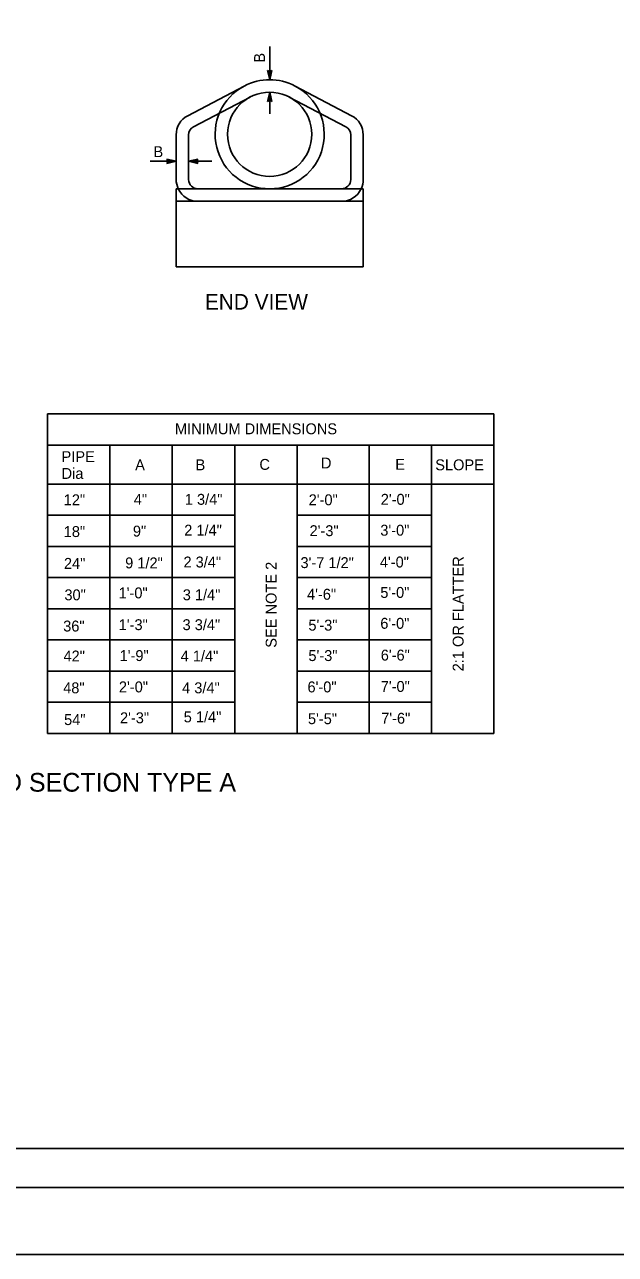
# Model space of a CAD drawing. Extents: x -894 to 866, y -472 to 714.
# Drawn here: x -402 to -23, y -472 to 317 of the extents above; entities that cross this region are included whole.
import ezdxf

# ---------------------------------------------------------------- set-up
doc = ezdxf.new("R2010")
doc.units = 0
for name, color, linetype in [('56 Stage 3 Anno', 7, 'Continuous'), ('57 Undefined', 7, 'Continuous'), ('60 Nongeo Data', 7, 'Continuous'), ('border_PLOTTING-ELEMENTS', 7, 'Continuous'), ('border_rw_22x34_Cut_Lines', 7, 'Continuous'), ('border_SHEET', 7, 'Continuous')]:
    doc.layers.add(name, color=color, linetype=linetype)

msp = doc.modelspace()

# ---------------------------------------------------------------- linework, layer by layer
at = {"layer": '56 Stage 3 Anno'}
for p, q in [((-244.64, 281.17), (-244.64, 302.48)), ((-244.64, 281.17), (-245.97, 287.17)), ((-245.97, 287.17), (-245.97, 287.17)), ((-245.97, 287.17), (-244.64, 286.37)), ((-244.64, 282.56), (-245.61, 286.94)), ((-244.64, 283.94), (-245.26, 286.76)), ((-244.64, 285.32), (-244.9, 286.53)), ((-244.64, 286.37), (-243.3, 287.17)), ((-243.3, 287.17), (-244.64, 281.17)), ((-243.66, 286.96), (-244.64, 282.55)), ((-244.02, 286.72), (-244.64, 283.94)), ((-244.36, 286.55), (-244.64, 285.32)), ((-243.3, 287.17), (-243.3, 287.17)), ((-244.64, 281.17), (-244.64, 281.17)), ((-245.98, 267.17), (-244.64, 273.17)), ((-245.62, 267.39), (-244.64, 271.79)), ((-245.26, 267.62), (-244.64, 270.41)), ((-244.92, 267.8), (-244.64, 269.03)), ((-244.64, 259.24), (-244.64, 273.17)), ((-244.64, 273.17), (-244.64, 273.17)), ((-244.64, 273.17), (-243.31, 267.17)), ((-244.64, 271.78), (-243.67, 267.41)), ((-244.64, 270.41), (-244.02, 267.59)), ((-244.64, 269.03), (-244.38, 267.82)), ((-244.64, 267.97), (-245.98, 267.17)), ((-245.98, 267.17), (-245.98, 267.17)), ((-243.31, 267.17), (-244.64, 267.97)), ((-243.31, 267.17), (-243.31, 267.17)), ((-321.33, 228.86), (-304.64, 228.86)), ((-309.84, 228.86), (-310.64, 230.2)), ((-310.64, 230.2), (-310.64, 230.2)), ((-310.64, 230.2), (-304.64, 228.86)), ((-304.64, 228.86), (-310.64, 227.53)), ((-310.64, 227.53), (-309.84, 228.86)), ((-310.42, 229.85), (-306.02, 228.87)), ((-306.03, 228.86), (-310.41, 227.89)), ((-307.4, 228.87), (-310.23, 228.24)), ((-310.19, 229.49), (-307.4, 228.87)), ((-310.01, 229.14), (-308.78, 228.87)), ((-308.78, 228.87), (-309.99, 228.6)), ((-304.64, 228.86), (-304.64, 228.86)), ((-296.64, 228.86), (-290.64, 230.19)), ((-296.64, 228.86), (-281.66, 228.86)), ((-290.64, 227.53), (-296.64, 228.86)), ((-296.64, 228.86), (-296.64, 228.86)), ((-290.86, 227.88), (-295.26, 228.86)), ((-295.25, 228.87), (-290.87, 229.84)), ((-293.88, 228.86), (-291.05, 229.49)), ((-291.09, 228.24), (-293.88, 228.86)), ((-292.5, 228.86), (-291.29, 229.13)), ((-291.27, 228.59), (-292.5, 228.86)), ((-290.64, 230.19), (-291.44, 228.86)), ((-291.44, 228.86), (-290.64, 227.53)), ((-290.64, 230.19), (-290.64, 230.19)), ((-310.64, 227.53), (-310.64, 227.53)), ((-290.64, 227.53), (-290.64, 227.53))]:
    msp.add_line(p, q, dxfattribs=at)
at = {"layer": '60 Nongeo Data'}
for p, q in [((-297.15, 258.11), (-260.93, 277.15)), ((-192.13, 258.11), (-228.35, 277.15)), ((-293.43, 251.03), (-257.2, 270.07)), ((-195.85, 251.03), (-232.08, 270.07)), ((-304.64, 217.17), (-304.64, 245.72)), ((-296.64, 217.17), (-296.64, 245.72)), ((-192.64, 217.17), (-192.64, 245.72)), ((-184.64, 217.17), (-184.64, 245.72)), ((-304.64, 211.17), (-184.64, 211.17)), ((-304.64, 211.17), (-304.64, 161.17)), ((-184.64, 211.17), (-184.64, 161.17)), ((-304.64, 203.17), (-184.64, 203.17)), ((-304.64, 161.17), (-184.64, 161.17)), ((-387.09, 66.81), (-100.76, 66.81)), ((-387.09, 66.81), (-387.09, -138.19)), ((-100.76, 66.81), (-100.76, -138.19)), ((-387.09, 46.81), (-100.76, 46.81)), ((-347.09, 46.81), (-347.09, -138.19)), ((-307.09, 46.81), (-307.09, -138.19)), ((-267.09, 46.81), (-267.09, -138.19)), ((-227.09, 46.81), (-227.09, -138.19)), ((-180.76, 46.81), (-180.76, -138.19)), ((-140.76, 46.81), (-140.76, -138.19)), ((-387.09, 21.81), (-216.4, 21.81)), ((-227.09, 21.81), (-100.76, 21.81)), ((-387.09, 1.81), (-267.09, 1.81)), ((-227.09, 1.81), (-140.76, 1.81)), ((-387.09, -18.19), (-267.09, -18.19)), ((-227.09, -18.19), (-140.76, -18.19)), ((-387.09, -38.19), (-267.09, -38.19)), ((-227.09, -38.19), (-140.76, -38.19)), ((-387.09, -58.19), (-267.09, -58.19)), ((-227.09, -58.19), (-140.76, -58.19)), ((-387.09, -78.19), (-267.09, -78.19)), ((-227.09, -78.19), (-140.76, -78.19)), ((-387.09, -98.19), (-267.09, -98.19)), ((-227.09, -98.19), (-140.76, -98.19)), ((-387.09, -118.19), (-267.09, -118.19)), ((-227.09, -118.19), (-140.76, -118.19)), ((-387.09, -138.19), (-100.76, -138.19))]:
    msp.add_line(p, q, dxfattribs=at)
msp.add_circle((-244.64, 246.17), 27, dxfattribs=at)
for centre, radius, start, end in [((-244.64, 246.17), 35, 117.73056, 270), ((-244.64, 246.17), 35, 62.26944, 117.73056), ((-244.64, 246.17), 35, 270, 62.26944), ((-290.64, 245.72), 14, 117.73054, 180), ((-198.64, 245.72), 14, 0, 62.26946), ((-290.64, 245.72), 6, 117.73054, 180), ((-198.64, 245.72), 6, 0, 62.26946), ((-290.64, 217.17), 14, 180, 205.37693), ((-290.64, 217.17), 6, 180, 270), ((-198.64, 217.17), 6, 270, 0), ((-198.64, 217.17), 14, 334.62307, 0), ((-290.64, 217.17), 14, 205.37693, 270), ((-198.64, 217.17), 14, 270, 334.62307)]:
    msp.add_arc(centre, radius, start, end, dxfattribs=at)
at = {"layer": 'border_PLOTTING-ELEMENTS'}
for points in [[(-894.04, -472.43), (865.96, -472.43), (865.96, 713.58), (-894.04, 713.58)], [(-864.04, 670.58), (835.96, 670.58), (835.96, -429.43), (-864.04, -429.43)]]:
    msp.add_lwpolyline(points, close=True, dxfattribs=at)
at = {"layer": 'border_rw_22x34_Cut_Lines'}
msp.add_lwpolyline([(-864.04, 670.58), (835.96, 670.58), (835.96, -429.43), (-864.04, -429.43)], close=True, dxfattribs=at)
at = {"layer": 'border_SHEET'}
msp.add_line((810.96, -404.43), (-814.04, -404.43), dxfattribs=at)

# ---------------------------------------------------------------- texts
at = {"layer": '57 Undefined'}
for s, p in [('B', (-247.64, 292.12)), ('SEE NOTE 2', (-240.2, -83.23)), ('2:1 OR FLATTER', (-120.25, -98.38))]:
    msp.add_text(s, height=7, rotation=90, dxfattribs=at).set_placement(p)
for s, height, p in [('B', 7, (-319.18, 231.51)), ('END VIEW', 10, (-286.21, 133.71)), ('MINIMUM DIMENSIONS', 7, (-305.4, 53.73)), ('PIPE', 7, (-378.14, 35.87)), ('Dia', 7, (-378.14, 25.09)), ('A', 7, (-330.93, 30.62)), ('B', 7, (-292.18, 30.62)), ('C', 7, (-251.23, 30.87)), ('D', 7, (-211.76, 31.79)), ('E', 7, (-164.06, 30.92)), ('SLOPE', 7, (-138.44, 30.62)), ('1 3/4"', 7, (-299.07, 8.48)), ('12"', 7, (-376.76, 8.19)), ('4"', 7, (-331.81, 8.48)), ('2\'-0"', 7, (-219.63, 8.19)), ('2\'-0"', 7, (-173.38, 8.48)), ('18"', 7, (-376.76, -12.21)), ('9"', 7, (-332.39, -11.92)), ('2 1/4"', 7, (-299.45, -11.33)), ('2\'-3"', 7, (-219.05, -11.63)), ('3\'-0"', 7, (-173.67, -11.33)), ('24"', 7, (-376.61, -32.61)), ('9 1/2"', 7, (-337.35, -32.31)), ('2 3/4"', 7, (-299.94, -31.73)), ('3\'-7 1/2"', 7, (-224.89, -32.13)), ('4\'-0"', 7, (-173.97, -31.73)), ('30"', 7, (-376.31, -52.8)), ('1\'-0"', 7, (-341.57, -51.55)), ('3 1/4"', 7, (-300.4, -52.75)), ('4\'-6"', 7, (-220.67, -52.42)), ('5\'-0"', 7, (-173.67, -51.25)), ('36"', 7, (-377.11, -72.82)), ('1\'-3"', 7, (-341.48, -71.94)), ('3 3/4"', 7, (-300.53, -71.94)), ('5\'-3"', 7, (-219.79, -72.23)), ('6\'-0"', 7, (-173.67, -71.07)), ('42"', 7, (-376.9, -92.05)), ('1\'-9"', 7, (-340.9, -91.76)), ('4 1/4"', 7, (-301.74, -92.05)), ('5\'-3"', 7, (-219.79, -91.76)), ('6\'-6"', 7, (-173.38, -91.46)), ('48"', 7, (-377.11, -112.44)), ('2\'-0"', 7, (-341.35, -111.86)), ('4 3/4"', 7, (-300.82, -112.44)), ('6\'-0"', 7, (-220.38, -111.86)), ('7\'-0"', 7, (-173.38, -111.57)), ('54"', 7, (-376.52, -132.84)), ('2\'-3"', 7, (-340.66, -131.67)), ('5 1/4"', 7, (-299.78, -131.09)), ('5\'-5"', 7, (-220.09, -132.26)), ('7\'-6"', 7, (-173.09, -131.97)), ('PRECAST CONCRETE FLARED END SECTION TYPE A', 12, (-679.94, -175.56))]:
    msp.add_text(s, height=height, dxfattribs=at).set_placement(p)

doc.saveas('drawing.dxf')
